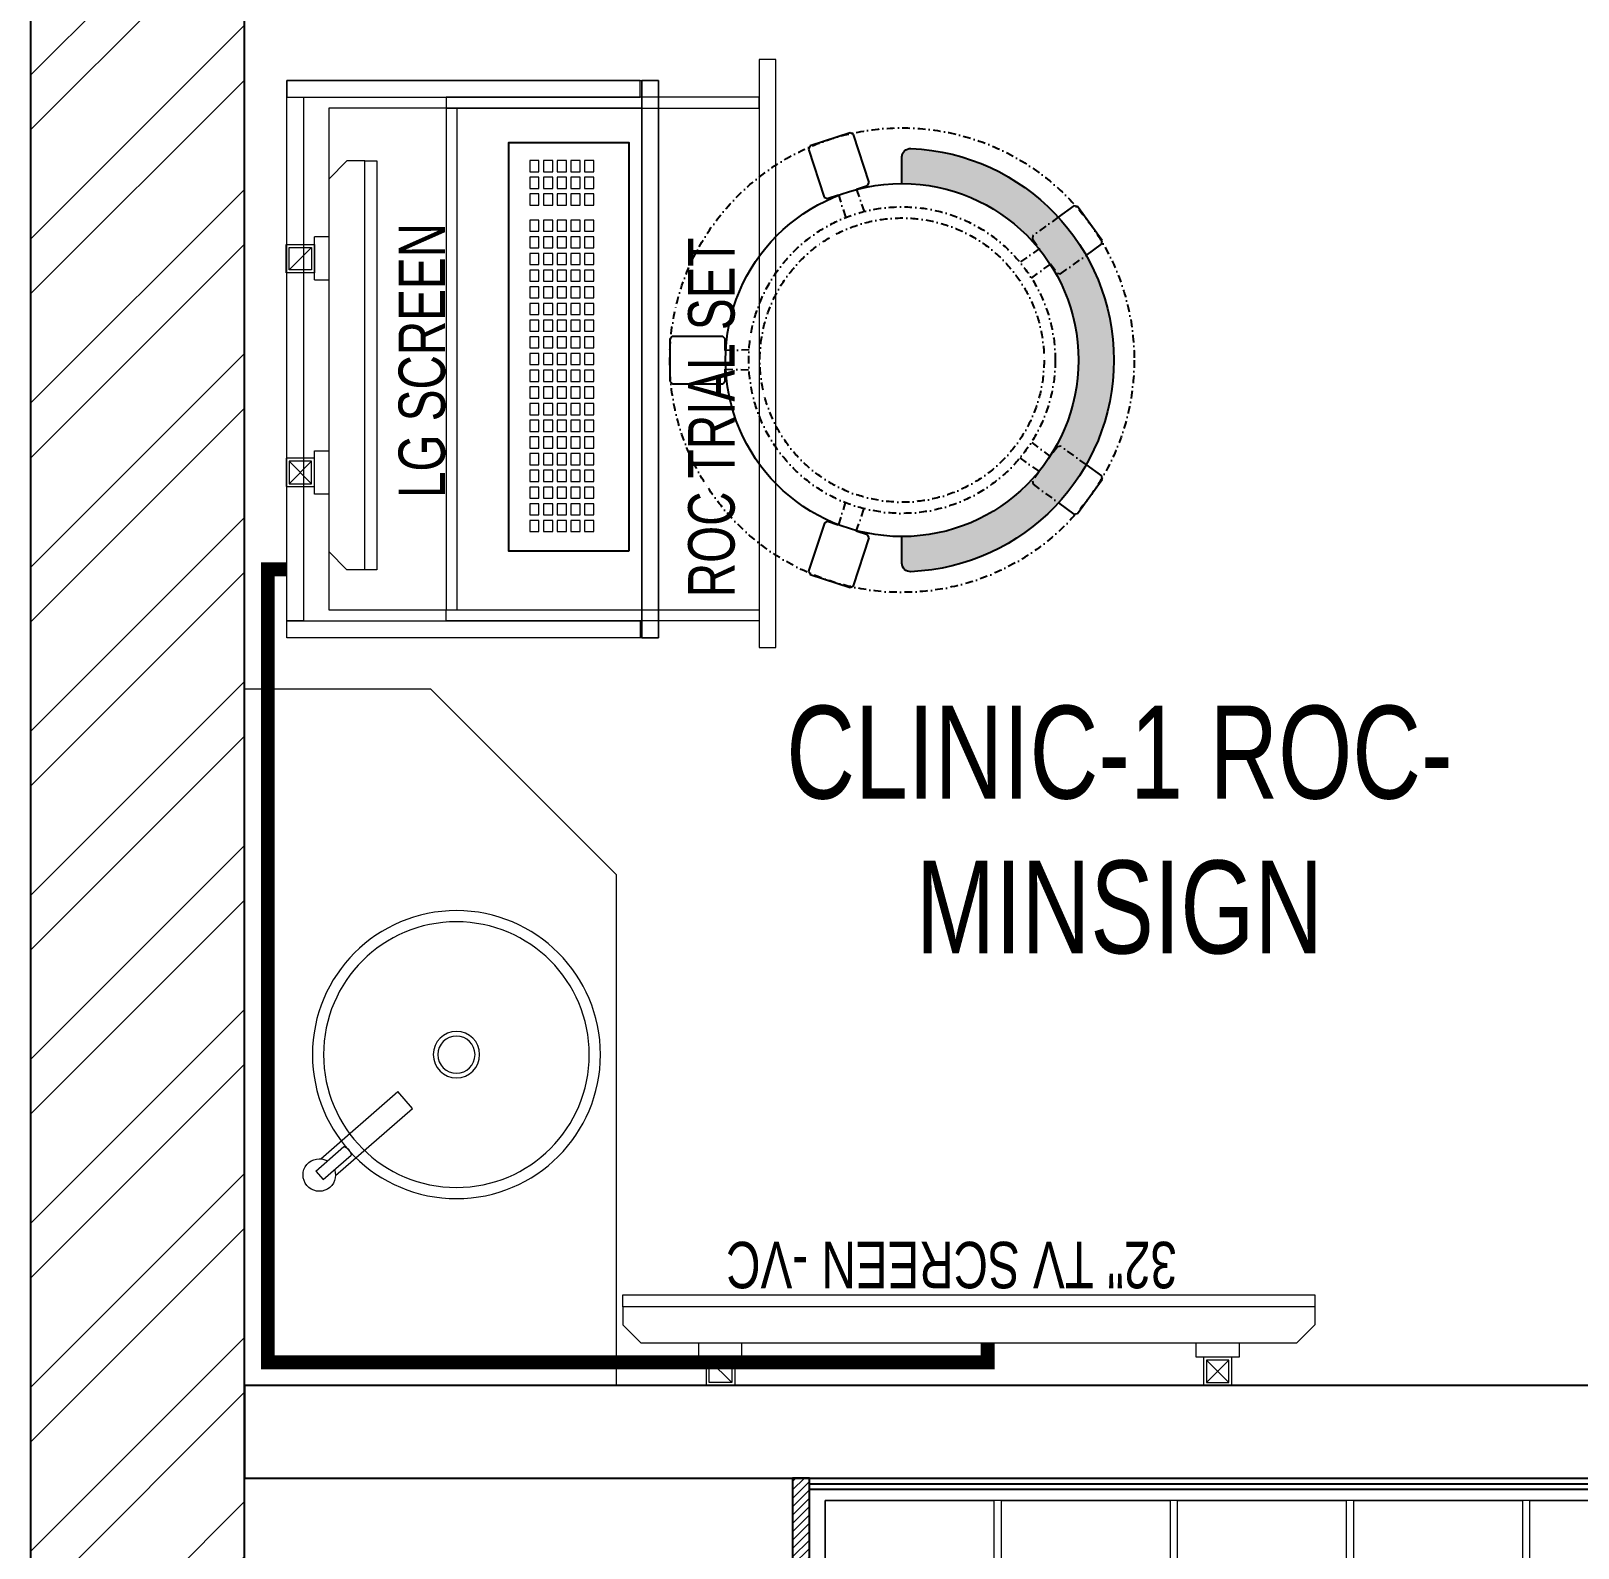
# Model space of a CAD drawing. Header units: feet. Extents: x 3263306 to 3270867, y -5461591 to -5452242.
# Drawn here: x 3263308 to 3264973, y -5455314 to -5453681 of the extents above; entities that cross this region are included whole.
import ezdxf

# ---------------------------------------------------------------- set-up
doc = ezdxf.new("R2010")
doc.units = ezdxf.units.FT
doc.header["$LTSCALE"] = 33
doc.header["$MEASUREMENT"] = 0
for name, pattern in [('ACAD_ISO03W100', [30, 12, -18]), ('DASHDOT2', [0.5, 0.25, -0.125, 0, -0.125]), ('HIDDEN', [9.524999999999995, 6.349999999999997, -3.174999999999998])]:
    doc.linetypes.add(name, pattern=pattern)
doc.layers.add('A-WALL', color=1, linetype='Continuous')
for name, color, linetype, lineweight in [('Floor-Unit', 1, 'Continuous', 13), ('HATCH', 9, 'Continuous', 9), ('LENS-DIM', 252, 'Continuous', 5), ('LENS-FURNITURE', 13, 'Continuous', 9), ('LENS-PARTITION', 21, 'Continuous', 25), ('LENS-TEXT', 31, 'Continuous', 5), ('LENS_PARTITION', 21, 'Continuous', 25), ('LK-EQPMT', 3, 'Continuous', 18), ('LK-FF&E WALL', 1, 'Continuous', 9), ('LK-FURNITURE', 13, 'Continuous', 9), ('LN-ELEVATION-1', 81, 'Continuous', 25), ('LN-ELEVATION-2', 103, 'Continuous', 20), ('LN-ELEVATION-3', 125, 'Continuous', 18), ('LN-HATCH', 251, 'Continuous', 0), ('TV', 92, 'Continuous', 18)]:
    doc.layers.add(name, color=color, linetype=linetype, lineweight=lineweight)
doc.styles.add('LK TXT', font='GILC____.TTF', dxfattribs={"height": 100})
doc.styles.get("Standard").update_dxf_attribs({"font": 'GILC____.TTF'})
pattern_1 = [(45, (7858558.917008298, 3503823.203216763), (-4.490128060534575, 4.490128060534575), [])]

# ---------------------------------------------------------------- blocks, each defined once
blk = doc.blocks.new('A$C3555d8a6')
at = {"layer": 'LN-HATCH'}
h = blk.add_hatch(dxfattribs=at)
h.set_pattern_fill('ANSI32', color=256, scale=333, angle=180)
h.set_pattern_definition([(225, (-4955605.516188769, 5285477.997711561), (88.29995930067012, -88.29995930067015), []), (225, (-4955664.382828205, 5285477.997711561), (88.29995930067012, -88.29995930067015), [])])
h.paths.add_polyline_path([(-2747.976706546732, -444.1623100154101), (-2977.976706546732, -444.1623100154101), (-2977.976706546732, -459.0948388678953), (-2977.976706546732, -3489.094838867896), (-2747.976706546732, -3489.094838867896)])
h.paths.add_polyline_path([(-2747.976706546732, 4259.516823614016), (-2179.945250276476, 4256.098330087028), (-2178.003061404452, 4499.343188511208), (-2977.976706546732, 4505.837689984589), (-2977.976706546732, 5.837689984589815), (-2747.976706546732, 5.837689984589815)])
h.paths.add_polyline_path([(-278.0656539620832, 4483.918747510761), (-1728.017886011861, 4495.690031432546), (-1729.952529232017, 4253.3902103398), (-279.9758326262236, 4244.664045799523)])
h.paths.add_polyline_path([(4131.89454187546, 4448.11695183441), (171.9195214686915, 4480.265590431169), (170.0168878603726, 4241.95592605602), (4131.89454187546, 4218.112786799669)])
h.paths.add_polyline_path([(4581.894541875459, 4148.114180301315), (4581.894541875459, 4148.11695183441), (4350.159420651383, 4148.11695183441), (3841.246832353063, 12.79179287049919), (4069.524855708703, -15.30117569956928)])
h.paths.add_polyline_path([(4014.560369133017, -461.9317895350977), (3786.282365426421, -433.838823383674), (3410.288172229194, -3489.094838867896), (3642.023293453269, -3489.094838867896)])
at = {"layer": 'A-WALL'}
for p, q in [((-2977.976706546732, -9.094838867895305), (-2977.976706546732, 4505.837689984589)), ((-2747.976706546732, 5.837689984589815), (-2747.976706546732, 4259.516823614016))]:
    blk.add_line(p, q, dxfattribs=at)
blk = doc.blocks.new('VC HD 1010')
at = {"layer": 'LN-HATCH', "ltscale": 0.5}
h = blk.add_hatch(dxfattribs=at)
h.set_pattern_fill('ANSI31', color=256, scale=2)
h.set_pattern_definition([(45, (3761554.586240421, 1795022.935917533), (-4.490128060534575, 4.490128060534575), [])])
h.paths.add_polyline_path([(-505.166666666977, 24), (-505.166666666977, -166), (-499.1666666669771, -166), (-499.1666666669771, -176), (-505.166666666977, -176), (-505.166666666977, -220), (-487.1666666669772, -220), (-487.1666666669772, 24)])
h = blk.add_hatch(dxfattribs=at)
h.set_pattern_fill('ANSI31', color=256, scale=2)
h.set_pattern_definition(pattern_1)
h.paths.add_polyline_path([(504.8333333330228, 24), (504.8333333330228, -166), (498.8333333330228, -166), (498.8333333330228, -176), (504.8333333330228, -176), (504.8333333330228, -220), (486.8333333330228, -220), (486.8333333330228, 24)])
h = blk.add_hatch(dxfattribs=at)
h.set_pattern_fill('ANSI31', color=256, scale=2)
h.set_pattern_definition([(45, (7858741.917008297, 3503823.203216763), (-4.490128060534575, 4.490128060534575), [])])
h.paths.add_polyline_path([(-470.1666666669772, -220), (-470.1666666669772, -226), (-505.166666666977, -226), (-505.166666666977, -220)])
h = blk.add_hatch(dxfattribs=at)
h.set_pattern_fill('ANSI31', color=256, scale=2)
h.set_pattern_definition(pattern_1)
h.paths.add_polyline_path([(476.8333333330228, -220), (476.8333333330228, -226), (511.8333333330228, -226), (511.8333333330228, -220)])
at = {"layer": 'LN-ELEVATION-1', "ltscale": 0.5}
for points in [[(-505.166666666977, 24), (-505.166666666977, -166), (-499.1666666669771, -166), (-499.1666666669771, -176), (-505.166666666977, -176), (-505.166666666977, -220), (-487.1666666669772, -220), (-487.1666666669772, 24)], [(486.8333333330228, 12), (-487.1666666669772, 12), (-487.1666666669772, 18), (486.8333333330228, 18)], [(504.8333333330228, 24), (504.8333333330228, -166), (498.8333333330228, -166), (498.8333333330228, -176), (504.8333333330228, -176), (504.8333333330228, -220), (486.8333333330228, -220), (486.8333333330228, 24)], [(-470.1666666669772, -220), (-470.1666666669772, -226), (-505.166666666977, -226), (-505.166666666977, -220)], [(469.8333333330228, -220), (469.8333333330228, -226), (504.8333333330228, -226), (504.8333333330228, -220)]]:
    blk.add_lwpolyline(points, close=True, dxfattribs=at)
at = {"layer": 'LN-ELEVATION-2', "ltscale": 0.5}
blk.add_lwpolyline([(470.1666666674428, 0), (-470.1666666674428, 0), (-470.1666666674428, -208), (470.1666666674428, -208)], close=True, dxfattribs=at)
at = {"layer": 'LN-ELEVATION-3', "ltscale": 0.5}
for p, q in [((-487.1666666669772, 24), (486.8333333330228, 24)), ((-470.1666666669772, -220), (469.8333333330228, -220)), ((469.8333333330228, -226), (-470.1666666669772, -226))]:
    blk.add_line(p, q, dxfattribs=at)
for points in [[(-470.1666666674428, 0), (-288.5000000004657, 0), (-288.5000000004657, -64), (-470.1666666674428, -64)], [(-280.5000000004657, 0), (-98.83333333348855, 0), (-98.83333333348855, -64), (-280.5000000004657, -64)], [(-90.83333333348855, 0), (90.83333333348855, 0), (90.83333333348855, -64), (-90.83333333348855, -64)], [(98.83333333348855, 0), (280.5000000004657, 0), (280.5000000004657, -64), (98.83333333348855, -64)], [(288.5000000004657, 0), (470.1666666674428, 0), (470.1666666674428, -64), (288.5000000004657, -64)], [(-470.1666666674428, -136), (-288.5000000004657, -136), (-288.5000000004657, -72), (-470.1666666674428, -72)], [(-280.5000000004657, -72), (-98.83333333348855, -72), (-98.83333333348855, -136), (-280.5000000004657, -136)], [(-90.83333333348855, -72), (90.83333333348855, -72), (90.83333333348855, -136), (-90.83333333348855, -136)], [(98.83333333348855, -72), (280.5000000004657, -72), (280.5000000004657, -136), (98.83333333348855, -136)], [(288.5000000004657, -72), (470.1666666674428, -72), (470.1666666674428, -136), (288.5000000004657, -136)], [(-470.1666666674428, -144), (-288.5000000004657, -144), (-288.5000000004657, -208), (-470.1666666674428, -208)], [(-280.5000000004657, -144), (-98.83333333348855, -144), (-98.83333333348855, -208), (-280.5000000004657, -208)], [(-90.83333333348855, -144), (90.83333333348855, -144), (90.83333333348855, -208), (-90.83333333348855, -208)], [(98.83333333348855, -144), (280.5000000004657, -144), (280.5000000004657, -208), (98.83333333348855, -208)], [(288.5000000004657, -144), (470.1666666674428, -144), (470.1666666674428, -208), (288.5000000004657, -208)]]:
    blk.add_lwpolyline(points, close=True, dxfattribs=at)
blk = doc.blocks.new('TRIAL SET ROC')
at = {"layer": 'LENS-DIM', "ltscale": 0.5}
for points in [[(-400.3652351796627, -364.3162249757442), (-430.3652351796626, -364.3162249757442)], [(169.6347648203373, -364.3162249757442), (139.6347648203373, -364.3162249757442)]]:
    blk.add_lwpolyline(points, dxfattribs=at)
at = {"layer": 'LENS-FURNITURE'}
blk.add_lwpolyline([(-430.3652351796626, 18), (169.6347648203373, 18), (169.6347648203373, -382.3162249757443), (-430.3652351796626, -382.3162249757443)], close=True, dxfattribs=at)
at = {"layer": 'LENS-FURNITURE', "color": 146}
for points in [[(-412.3652351796627, -153.6065521437457), (-400.3652351796627, -153.6065521437457), (-400.3652351796628, -490.6065521437458), (-412.3652351796627, -490.6065521437458)], [(139.6347648203373, -153.6065521437458), (-400.3652351796627, -153.6065521437457), (-400.3652351796627, -165.6065521437457), (139.6347648203373, -165.6065521437458)], [(151.6347648203373, -153.6065521437458), (139.6347648203373, -153.6065521437458), (139.6347648203372, -490.6065521437458), (151.6347648203373, -490.6065521437458)], [(192.1347648203373, -490.6065521437458), (-440.8652351796627, -490.6065521437458), (-440.8652351796627, -508.6065521437458), (192.1347648203373, -508.6065521437458)]]:
    blk.add_lwpolyline(points, close=True, dxfattribs=at)
at = {"layer": 'LN-ELEVATION-2'}
for points in [[(-430.3652351796626, 18), (-412.3652351796627, 18), (-412.3652351796627, -362.3162249757442), (-430.3652351796626, -362.3162249757442)], [(-412.3652351796627, 18), (151.6347648203373, 18), (151.6347648203373, 0), (-412.3652351796627, 0)], [(169.6347648203373, 18), (151.6347648203373, 18), (151.6347648203373, -362.3162249757442), (169.6347648203373, -362.3162249757442)], [(169.6347648203373, -364.3162249757442), (-430.3652351796626, -364.3162249757442), (-430.3652351796626, -382.3162249757443), (169.6347648203373, -382.3162249757443)], [(169.6347648203373, -382.3162249757443), (-430.3652351796626, -382.3162249757443), (-430.3652351796626, -364.3162249757442), (169.6347648203373, -364.3162249757442)]]:
    blk.add_lwpolyline(points, close=True, dxfattribs=at)
at = {"layer": 'LN-ELEVATION-2', "linetype": 'HIDDEN', "ltscale": 100}
blk.add_lwpolyline([(-400.3652351796627, -364.3162249757442), (139.6347648203373, -364.3162249757442), (139.6347648203373, -27.35909500904381), (-400.3652351796627, -27.35909500904381)], close=True, dxfattribs=at)
at = {"insert": (-386.8645105547048, -414.1468168679739), "char_height": 50, "attachment_point": 1}
blk.add_mtext_dynamic_manual_height_columns('ROC TRIAL SET', width=625.228464345434, gutter_width=500, heights=[0], dxfattribs=at)
blk = doc.blocks.new('*U23')
at = {"layer": 'LK-EQPMT', "ltscale": 12}
blk.add_lwpolyline([(5.986879315214991, 4.914598100478997), (-5.986879315214991, 4.914598100478997), (-5.986879315214991, -4.914598100478997), (5.986879315214991, -4.914598100478997)], close=True, dxfattribs=at)
blk = doc.blocks.new('*U24')
at = {"color": 0, "linetype": 'ByBlock', "lineweight": -2}
for p in [(0, 0), (17.96063794564497, 0), (35.92127589128995, 0), (53.88191383693492, 0), (71.8425517825799, 0), (89.80318972822487, 0), (107.7638276738698, 0), (125.7244656195148, 0), (143.6851035651598, 0), (161.6457415108048, 0), (179.6063794564497, 0), (197.5670174020947, 0), (215.5276553477397, 0), (233.4882932933847, 0), (251.4489312390296, 0), (269.4095691846746, 0), (287.3702071303196, 0), (305.3308450759646, 0), (323.2914830216096, 0), (-9e-16, -14.74379430143699), (17.96063794564497, -14.74379430143699), (35.92127589128995, -14.74379430143699), (53.88191383693492, -14.74379430143699), (71.8425517825799, -14.74379430143699), (89.80318972822487, -14.74379430143699), (107.7638276738698, -14.74379430143699), (125.7244656195148, -14.74379430143699), (143.6851035651598, -14.74379430143699), (161.6457415108048, -14.74379430143699), (179.6063794564497, -14.74379430143699), (197.5670174020947, -14.74379430143699), (215.5276553477397, -14.74379430143699), (233.4882932933847, -14.74379430143699), (251.4489312390296, -14.74379430143699), (269.4095691846746, -14.74379430143699), (287.3702071303196, -14.74379430143699), (305.3308450759646, -14.74379430143699), (323.2914830216096, -14.74379430143699), (-1.8e-15, -29.48758860287398), (17.96063794564497, -29.48758860287398), (35.92127589128995, -29.48758860287398), (53.88191383693492, -29.48758860287398), (71.8425517825799, -29.48758860287398), (89.80318972822487, -29.48758860287398), (107.7638276738698, -29.48758860287398), (125.7244656195148, -29.48758860287398), (143.6851035651598, -29.48758860287398), (161.6457415108048, -29.48758860287398), (179.6063794564497, -29.48758860287398), (197.5670174020947, -29.48758860287398), (215.5276553477397, -29.48758860287398), (233.4882932933847, -29.48758860287398), (251.4489312390296, -29.48758860287398), (269.4095691846746, -29.48758860287398), (287.3702071303196, -29.48758860287398), (305.3308450759646, -29.48758860287398), (323.2914830216096, -29.48758860287398), (-2.7e-15, -44.23138290431096), (17.96063794564497, -44.23138290431096), (35.92127589128995, -44.23138290431096), (53.88191383693492, -44.23138290431096), (71.8425517825799, -44.23138290431096), (89.80318972822487, -44.23138290431096), (107.7638276738698, -44.23138290431096), (125.7244656195148, -44.23138290431096), (143.6851035651598, -44.23138290431096), (161.6457415108048, -44.23138290431096), (179.6063794564497, -44.23138290431096), (197.5670174020947, -44.23138290431096), (215.5276553477397, -44.23138290431096), (233.4882932933847, -44.23138290431096), (251.4489312390296, -44.23138290431096), (269.4095691846746, -44.23138290431096), (287.3702071303196, -44.23138290431096), (305.3308450759646, -44.23138290431096), (323.2914830216096, -44.23138290431096), (-3.6e-15, -58.97517720574795), (17.96063794564497, -58.97517720574795), (35.92127589128994, -58.97517720574795), (53.88191383693492, -58.97517720574795), (71.8425517825799, -58.97517720574795), (89.80318972822487, -58.97517720574795), (107.7638276738698, -58.97517720574795), (125.7244656195148, -58.97517720574795), (143.6851035651598, -58.97517720574795), (161.6457415108048, -58.97517720574795), (179.6063794564497, -58.97517720574795), (197.5670174020947, -58.97517720574795), (215.5276553477397, -58.97517720574795), (233.4882932933847, -58.97517720574795), (251.4489312390296, -58.97517720574795), (269.4095691846746, -58.97517720574795), (287.3702071303196, -58.97517720574795), (305.3308450759646, -58.97517720574795), (323.2914830216096, -58.97517720574795)]:
    blk.add_blockref('*U23', p, dxfattribs=at)
blk = doc.blocks.new('*U21')
at = {"layer": 'LK-EQPMT', "ltscale": 12}
blk.add_lwpolyline([(5.986879315214991, 4.914598100478997), (-5.986879315214991, 4.914598100478997), (-5.986879315214991, -4.914598100478997), (5.986879315214991, -4.914598100478997)], close=True, dxfattribs=at)
blk = doc.blocks.new('*U22')
at = {"color": 0, "linetype": 'ByBlock', "lineweight": -2}
for p in [(0, 0), (17.96063794564497, 0), (35.92127589128995, 0), (-9e-16, -14.74379430143699), (17.96063794564497, -14.74379430143699), (35.92127589128995, -14.74379430143699), (-1.8e-15, -29.48758860287398), (17.96063794564497, -29.48758860287398), (35.92127589128995, -29.48758860287398), (-2.7e-15, -44.23138290431096), (17.96063794564497, -44.23138290431096), (35.92127589128995, -44.23138290431096), (-3.6e-15, -58.97517720574795), (17.96063794564497, -58.97517720574795), (35.92127589128994, -58.97517720574795)]:
    blk.add_blockref('*U21', p, dxfattribs=at)
blk = doc.blocks.new('*U15')
at = {"ltscale": 12}
blk.add_lwpolyline([(8.040144996717572, 2.91038e-11), (8.040144996717572, 129.0940371821052), (448.0401449967176, 129.0940371821052), (448.0401449967176, 2.91038e-11)], close=True, dxfattribs=at)
for name, p in [('*U24', (35.16895717114949, 101.6202952143818)), ('*U22', (386.6121428576974, 101.6202952143818))]:
    blk.add_blockref(name, p)
blk = doc.blocks.new('CLINIC SCREEN')
at = {"layer": 'TV'}
for p, q in [((-103.1090284836336, 42.85441964946222), (-127.4114311772946, 18.55201695591665)), ((-127.4114311772946, 42.85441964946222), (-103.1090284836336, 18.55201695591665)), ((102.7052824410566, 42.85441964946222), (127.007685134602, 18.55201695591665))]:
    blk.add_line(p, q, dxfattribs=at)
at = {"layer": 'TV', "ltscale": 12}
for p, q in [((-220.0000000000082, -19.41163062257681), (-200.5883693773149, 0)), ((200.5883693773149, 0), (-200.5883693773149, 0)), ((-138.5315413423604, 0), (-138.5315413423604, 15.514207008644)), ((-138.5315413423604, 15.514207008644), (-91.98892031613741, 15.514207008644)), ((-91.98892031613741, 15.514207008644), (-91.98892031613741, 0)), ((91.98892031610741, 15.514207008644), (91.98892031610741, 0)), ((91.98892031610741, 15.514207008644), (138.5315413423595, 15.514207008644)), ((138.5315413423595, 0), (138.5315413423595, 15.514207008644)), ((219.9999999999918, -19.41163062257681), (200.5883693773149, 0)), ((-220.0000000000082, -38.82326124538668), (-220.0000000000082, -19.41163062257681)), ((219.9999999999918, -38.82326124538668), (219.9999999999918, -19.41163062257681))]:
    blk.add_line(p, q, dxfattribs=at)
at = {"layer": 'TV'}
for points in [[(-130.4492315140169, 15.51421661919448), (-100.0712281470269, 15.51421661919448), (-100.0712281470269, 45.89221998606814), (-130.4492315140169, 45.89221998606814)], [(-127.4114311772946, 18.55201695591665), (-103.1090284836336, 18.55201695591665), (-103.1090284836336, 42.85441964946222), (-127.4114311772946, 42.85441964946222)], [(130.0454854713243, 15.51421661919448), (99.66748210433435, 15.51421661919448), (99.66748210433435, 45.89221998606814), (130.0454854713243, 45.89221998606814)], [(127.007685134602, 18.55201695591665), (102.7052824410566, 18.55201695591665), (102.7052824410566, 42.85441964946222), (127.007685134602, 42.85441964946222)]]:
    blk.add_lwpolyline(points, close=True, dxfattribs=at)
at = {"layer": 'TV', "ltscale": 12}
blk.add_lwpolyline([(-220.0000000000082, -51.71278328332107), (-220.0000000000082, -38.82326124538668), (219.9999999999918, -38.82326124538668), (219.9999999999918, -51.71278328332107)], close=True, dxfattribs=at)
at = {"layer": 'Floor-Unit', "color": 0, "ltscale": 2, "insert": (5.199680584678389, -100.4085774972336), "char_height": 50, "attachment_point": 5}
blk.add_mtext_dynamic_manual_height_columns('LG SCREEN', width=466.4796511627907, gutter_width=12.5, heights=[0], dxfattribs=at)
blk = doc.blocks.new('32INCH VC FOR CLINIC')
at = {"layer": 'LK-EQPMT'}
for p, q in [((116.8909715171903, 152.5672029328125), (92.58856882341206, 128.264800239267)), ((92.58856882341206, 152.5672029328125), (116.8909715171903, 128.264800239267)), ((627.7052824404091, 152.5672029328125), (652.0076851341872, 128.264800239267))]:
    blk.add_line(p, q, dxfattribs=at)
at = {"layer": 'LK-EQPMT', "ltscale": 12}
for p, q in [((81.46845865808427, 109.7127832833503), (81.46845865808427, 125.2269902919943)), ((81.46845865808427, 125.2269902919943), (128.0110796838999, 125.2269902919943)), ((128.0110796838999, 125.2269902919943), (128.0110796838999, 109.7127832833503)), ((616.9889203161001, 125.2269902919943), (616.9889203161001, 109.7127832833503)), ((616.9889203161001, 125.2269902919943), (663.5315413419156, 125.2269902919943)), ((663.5315413419156, 109.7127832833503), (663.5315413419156, 125.2269902919943)), ((0, 90.30115266077335), (19.41163062304258, 109.7127832833503)), ((725.5883693769574, 109.7127832833503), (19.41163062304258, 109.7127832833503)), ((745, 90.30115266077335), (725.5883693769574, 109.7127832833503)), ((0, 70.88952203796362), (0, 90.30115266077335)), ((745, 70.88952203796362), (745, 90.30115266077335))]:
    blk.add_line(p, q, dxfattribs=at)
at = {"layer": 'LK-EQPMT'}
for points in [[(89.55076848529278, 125.2269999025447), (119.9287718534469, 125.2269999025447), (119.9287718534469, 155.6050032694184), (89.55076848529278, 155.6050032694184)], [(92.58856882341206, 128.264800239267), (116.8909715171903, 128.264800239267), (116.8909715171903, 152.5672029328125), (92.58856882341206, 152.5672029328125)], [(655.0454854704439, 125.2269999025447), (624.6674821041522, 125.2269999025447), (624.6674821041522, 155.6050032694184), (655.0454854704439, 155.6050032694184)], [(652.0076851341872, 128.264800239267), (627.7052824404091, 128.264800239267), (627.7052824404091, 152.5672029328125), (652.0076851341872, 152.5672029328125)]]:
    blk.add_lwpolyline(points, close=True, dxfattribs=at)
at = {"layer": 'LK-EQPMT', "ltscale": 12}
blk.add_lwpolyline([(0, 58.0000000000291), (0, 70.88952203796362), (745, 70.88952203796362), (745, 58.0000000000291)], close=True, dxfattribs=at)
at = {"layer": 'LENS-TEXT', "color": 0, "ltscale": 2, "insert": (391.1996805854142, 25.6359011628374), "char_height": 50, "attachment_point": 5}
blk.add_mtext_dynamic_manual_height_columns('32" TV SCREEN -VC', width=466.4796511627907, gutter_width=12.5, heights=[0], dxfattribs=at)
blk = doc.blocks.new('DR STOOL')
at = {"layer": 'HATCH'}
h = blk.add_hatch(dxfattribs=at)
h.set_pattern_fill('ANSI36', color=250, angle=-90.00000000000001)
h.set_pattern_definition([(315, (-227.8099174643867, 917.3997257252777), (6.173926083235043, -1.683798022700468), [7.9375, -1.587499999999999, 0, -1.587499999999999])])
edge = h.paths.add_edge_path()
edge.add_line((-190.0000000041909, 4.511094e-10), (-218.6899174675346, 4.511094e-10))
edge.add_arc((-218.6899174670689, 9.120000000388245), 9.119999999940092, 177.6119845363388, 269.9999999996136, ccw=False)
edge.add_arc((-1.8626451e-09, 3.565219e-10), 228.000000002257, 2.3880154632688004, 177.6119845367313, ccw=False)
edge.add_arc((218.6899174633436, 9.120000000497384), 9.120000000051716, -90.00000000034493, 2.3880154629299, ccw=False)
edge.add_line((218.6899174633436, 4.511094e-10), (190, 4.511094e-10))
edge.add_arc((-1.8626451e-09, 4.511094e-10), 190.000000001979, -1.27e-14, 180)
at = {"layer": 'LN-ELEVATION-1', "color": 1, "ltscale": 100}
for p, q in [((-128.6221585394814, 215.4841044476634), (-165.2704676063731, 189.0243927398114)), ((-124.7228340068832, 214.8545704018979), (-128.6221585394814, 215.4841044476634)), ((-112.6981821293011, 198.1996966340157), (-124.7228340068832, 214.8545704018979)), ((124.7553772013634, 214.9803744515593), (112.5488144652918, 198.2845540212292)), ((128.7014972954057, 215.5933048763618), (124.7553772013634, 214.9803744515593)), ((128.7014972954057, 215.5933048763618), (124.7553772013634, 214.9803744515593)), ((165.1911288509145, 188.915192311113), (128.7014972954057, 215.5933048763618)), ((165.1911288509145, 188.915192311113), (128.7014972954057, 215.5933048763618)), ((-165.2704676063731, 189.0243927398114), (-165.9069543029182, 185.0820035930228)), ((-165.9069543029182, 185.0820035930228), (-153.8003208162263, 168.3135803133482)), ((153.6734594982117, 168.4294150282658), (165.7973639420234, 185.0121775862135)), ((165.7973639420234, 185.0121775862135), (165.1911288509145, 188.915192311113)), ((165.7973639420234, 185.0121775862135), (165.1911288509145, 188.915192311113)), ((-191.2928382232785, -35.45407700946089), (-242.9550312487409, -52.24013893969095)), ((-187.9259491492994, -37.1695928365807), (-191.2928382232785, -35.45407700946089)), ((-184.1424400564283, -48.81403796559607), (-187.9259491492994, -37.1695928365807)), ((188.0651108901948, -36.96233201187715), (184.0504167033359, -49.19388854173303)), ((191.3981811110861, -35.27656588272658), (188.0651108901948, -36.96233201187715)), ((243.0100176925771, -52.21682526778022), (191.3981811110861, -35.27656588272658)), ((-242.9550312487409, -52.24013893969095), (-244.7482102331705, -55.75945052818861)), ((-244.7482102331705, -55.75945052818861), (-230.7800458371639, -98.74904560100549)), ((230.715890809428, -98.7280946081737), (244.8123673382215, -55.78040257930116)), ((244.8123673382215, -55.78040257930116), (243.0100176925771, -52.21682526778022)), ((-173.8639617776498, -80.4479453730819), (-177.8421125086024, -68.2044548037811)), ((-175.5596735184081, -83.7759667420105), (-173.8639617776498, -80.4479453730819)), ((177.6922140880488, -68.56540505095472), (173.8739495249465, -80.1985000452405)), ((173.8739495249465, -80.1985000452405), (175.5794035866856, -83.5704969359358)), ((-230.7800458371639, -98.74904560100549), (-227.2218665438704, -100.5620286722478)), ((-227.2218665438704, -100.5620286722478), (-175.5596735184081, -83.7759667420105)), ((175.5794035866856, -83.5704969359358), (227.1912401677109, -100.5107563209894)), ((227.1912401677109, -100.5107563209894), (230.715890809428, -98.7280946081737)), ((-22.72193054761737, -190.2142363802995), (-25.39390889601782, -192.886214728569)), ((-25.39390889601782, -192.886214728569), (-25.39390889601782, -247.2070584567482)), ((-10.47823652112856, -190.2142363802995), (-22.72193054761737, -190.2142363802995)), ((22.78362171910703, -190.2142363802995), (9.910054048988968, -190.2142363802995)), ((25.42475448176265, -192.8553691428751), (22.78362171910703, -190.2142363802995)), ((25.42475448176265, -247.1762128710543), (25.42475448176265, -192.8553691428751)), ((-25.39390889601782, -247.2070584567482), (-22.60096735274419, -250)), ((22.60096735274419, -250), (25.42475448176265, -247.1762128710543)), ((-22.60096735274419, -250), (22.60096735274419, -250))]:
    blk.add_line(p, q, dxfattribs=at)
at = {"layer": 'LN-ELEVATION-1', "linetype": 'DASHDOT2'}
for p, q in [((-92.92521573789418, 170.8129362839827), (-112.6981821293011, 198.1996966340157)), ((112.5488144652918, 198.2845540212292), (92.69529851106927, 171.1294289919315)), ((-153.8003208162263, 168.3135803133482), (-134.1093360339291, 141.0403694751003)), ((-103.4542870586738, 159.9154408004979), (-93.52748446213081, 167.0824927485227)), ((-93.52748446213081, 167.0824927485227), (-92.92521573789418, 170.8129362839827)), ((92.69529851106927, 171.1294289919315), (93.26858203159645, 167.4385604566923)), ((93.26858203159645, 167.4385604566923), (103.6608748426661, 159.8406005539291)), ((133.7372852512635, 141.1612321265929), (153.6734594982117, 168.4294150282658)), ((-88.15393704269081, 139.4771787207864), (-103.4542870586738, 159.9154408004979)), ((103.6608748426661, 159.8406005539291), (88.19885099539533, 139.4487815762331)), ((-134.1093360339291, 141.0403694751003), (-130.4219571123831, 140.4450534014686)), ((-130.4219571123831, 140.4450534014686), (-119.9844727469608, 147.9808124662595)), ((-119.9844727469608, 147.9808124662595), (-105.3687285655178, 126.9741353208374)), ((105.4096150295809, 126.94019481352), (120.1194891873747, 147.8074627162714)), ((120.1194891873747, 147.8074627162714), (130.0033113472163, 140.5812532722048)), ((130.0033113472163, 140.5812532722048), (133.7372852512635, 141.1612321265929)), ((-159.954806596972, -40.49024384317454), (-184.1424400564283, -48.81403796559607)), ((184.0504167033359, -49.19388854173303), (159.8786162491887, -40.79004861696012)), ((-177.8421125086024, -68.2044548037811), (-153.4148110738024, -60.73628028803068)), ((153.3006618716754, -61.02382378749462), (177.6922140880488, -68.56540505095472)), ((-10.92024635523557, -164.6382343793375), (-10.47823652112856, -190.2142363802995)), ((9.910054048988968, -190.2142363802995), (10.35584833659231, -164.674698740353))]:
    blk.add_line(p, q, dxfattribs=at)
at = {"layer": 'LN-ELEVATION-1', "color": 1, "ltscale": 100}
blk.add_lwpolyline([(-190.0000000023283, 0), (-218.6899174656719, 0, -0.4264743413925903), (-227.8019973598421, 9.5, -0.959166304662544), (227.8019973593764, 9.5, -0.4264743413925903), (218.6899174647406, 0), (190.0000000013969, 0)], format="xyb", dxfattribs=at)
at = {"layer": 'LN-ELEVATION-1', "linetype": 'DASHDOT2'}
for radius in [250, 165, 153]:
    blk.add_circle((0, 0), radius, dxfattribs=at)
at = {"layer": 'LN-ELEVATION-1', "color": 1, "ltscale": 100}
blk.add_circle((0, 0), 190, dxfattribs=at)
blk = doc.blocks.new('rtf')
at = {"color": 0, "linetype": 'ByBlock', "lineweight": -2}
for p, q in [((16425.26329468148, -172793.1007600746), (16535.26329468148, -172793.1007600746)), ((16535.26329468148, -172793.1007600746), (16535.26329468148, -172817.1007600746)), ((16412.5253540573, -172798.8148984113), (16452.40026456733, -172798.8148984113)), ((16412.5253540573, -172810.8148984113), (16412.5253540573, -172798.8148984113)), ((16412.5253540573, -172810.8148984113), (16452.40026456733, -172810.8148984113)), ((16425.26329468148, -172817.1007600746), (16535.26329468148, -172817.1007600746))]:
    blk.add_line(p, q, dxfattribs=at)
for centre, radius, start, end in [((16412.5253540573, -172805.1007600746), 17.5, 21.05058810897431, 340.9421780194656), ((16444.53660690578, -172804.8148984114), 9.891264419597851, 322.656233941354, 37.34376605891414)]:
    blk.add_arc(centre, radius, start, end, dxfattribs=at)
blk = doc.blocks.new('dsg')
at = {"color": 0, "linetype": 'ByBlock', "lineweight": -2}
for radius in [155, 143, 25, 20]:
    blk.add_circle((11491.5035008227, -171102.5847399924), radius, dxfattribs=at)
blk.add_blockref('rtf', (-5117.472106590168, 1702.9323767405), dxfattribs=at)

msp = doc.modelspace()

# ---------------------------------------------------------------- linework, layer by layer
at = {"color": 13, "linetype": 'ACAD_ISO03W100', "ltscale": 0.01, "const_width": 15}
msp.add_lwpolyline([(3263582.948628496, -5454260.172080952), (3263562.589533474, -5454260.172080952), (3263562.589533481, -5455113.762867958), (3264337.589533477, -5455113.762867958), (3264337.589533477, -5455092.870647981)], dxfattribs=at)
at = {"layer": 'LENS-PARTITION'}
for points in [[(3265037.589533474, -5455138.762867959), (3263537.589533473, -5455138.762867959), (3263537.589533473, -5455238.762867959), (3265037.589533474, -5455238.762867959)], [(3264127.589533472, -5455488.762867958), (3263537.589533473, -5455488.762867958), (3263537.589533473, -5455238.762867959), (3264127.589533472, -5455238.762867959)]]:
    msp.add_lwpolyline(points, close=True, dxfattribs=at)
at = {"layer": 'LK-FURNITURE'}
msp.add_lwpolyline([(3263937.589533473, -5455138.762867959), (3263537.589533473, -5455138.762867959), (3263537.589533473, -5454388.762867958), (3263737.589533473, -5454388.762867958), (3263937.589533473, -5454588.762867959)], close=True, dxfattribs=at)

# ---------------------------------------------------------------- block references
for name, p, rotation in [('TRIAL SET ROC', (3263600.948628496, -5453903.383699713), 90), ('*U15', (3263951.221698116, -5454248.603263884), 90), ('32INCH VC FOR CLINIC', (3264689.852420095, -5454983.157864699), 180)]:
    msp.add_blockref(name, p, dxfattribs=dict(rotation=rotation))
at = {"layer": 'LENS-DIM', "color": 2}
msp.add_blockref('A$C3555d8a6', (3266285.56624002, -5456748.279691574), dxfattribs=at)
at = {"layer": 'LENS-FURNITURE', "rotation": 270}
msp.add_blockref('DR STOOL', (3264245.262234117, -5454034.893343007), dxfattribs=at)
at = {"layer": 'LENS_PARTITION', "rotation": 90}
msp.add_blockref('CLINIC SCREEN', (3263628.307723503, -5454040.551667092), dxfattribs=at)
at = {"layer": 'LK-FF&E WALL'}
msp.add_blockref('VC HD 1010', (3264632.75620014, -5455262.762867959), dxfattribs=at)
at = {"layer": 'LN-ELEVATION-3', "xscale": -1, "rotation": 221.1558274151866}
msp.add_blockref('dsg', (3367717.611524071, -5591172.28546069), dxfattribs=at)

# ---------------------------------------------------------------- texts
at = {"layer": 'LENS-TEXT', "color": 0, "linetype": 'Continuous', "ltscale": 3, "insert": (3264479.420850073, -5454541.035177919), "char_height": 100, "attachment_point": 5, "style": 'LK TXT'}
msp.add_mtext_dynamic_manual_height_columns('CLINIC-1 ROC- MINSIGN', width=769.6964251228826, gutter_width=0.9999999999999992, heights=[360.0839879985073], dxfattribs=at)

doc.saveas('drawing.dxf')
